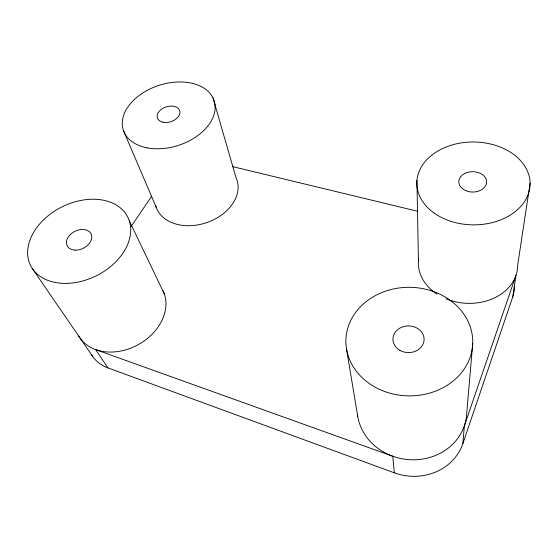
<?xml version="1.0" encoding="UTF-8"?>
<svg xmlns="http://www.w3.org/2000/svg" width="558" height="558" viewBox="0 0 558 558"><rect width="100%" height="100%" fill="white"/><g stroke="black" fill="none" stroke-linecap="round" stroke-linejoin="round"><path stroke-width="0.84" d="M462.882 443.589L464.354 425.88L515.99 275.338L512.732 296.891L462.882 443.589A52.682 48.155 8.9 0 1 394.332 472.828L107.917 367.896A46.14 36.151 -29.3 0 1 91.379 354.414M472.724 343.393A63.438 54.279 1 0 1 376.071 387.664A63.438 54.279 1 0 1 379.147 293.703A63.438 54.279 1 0 1 472.724 343.393L466.753 412.913A54.893 49.55 6.5 0 1 414.231 459.785A54.893 49.55 6.5 0 1 357.497 414.727M530.1 183.184L517.691 265.05A49.711 39.186 3.3 0 1 446.023 298.823M131.186 226.422L151.685 196.158M232.526 166.591L417.872 211.322M32.19 268.321L92.286 355.892M107.917 367.896L95.648 349.608L392.776 456.242L394.332 472.828M129.261 220.717A54.286 38.488 -26.4 0 1 64.714 283.401A54.286 38.488 -26.4 0 1 43.559 219.845A54.286 38.488 -26.4 0 1 129.261 220.717L164.359 293.968M123.506 130.732L156.345 207.625M212.996 97.95L235.985 177.514A42.624 30.85 -18.5 0 1 207.423 222.363A42.624 30.85 -18.5 0 1 155.842 206.09M346.511 348.945L357.741 416.428M416.931 180.401L418.43 260.502M163.034 290.76A47.855 36.751 -28.6 0 1 137.693 344.935A47.855 36.751 -28.6 0 1 78.762 336.042M437.06 294.136A49.711 39.186 3.3 0 1 418.619 258.835M514.392 286.812A47.876 38.453 4.2 0 1 512.732 296.891M399.884 350.319A15.589 13.329 0.9 0 0 424.073 340.143A15.589 13.329 0.9 0 0 401.572 327.281A15.589 13.329 0.9 0 0 399.884 350.319M162.978 122.237A11.739 7.756 -17.9 0 0 179.948 112.193A11.739 7.756 -17.9 0 0 162.657 108.496A11.739 7.756 -17.9 0 0 162.978 122.237M147.249 147.863A47.73 31.548 -17.9 0 0 215.095 105.901A47.73 31.548 -17.9 0 0 143.734 92.37A47.73 31.548 -17.9 0 0 147.249 147.863M75.191 250.13A13.35 9.458 -26.4 0 0 91.505 235.002A13.35 9.458 -26.4 0 0 70.629 234.255A13.35 9.458 -26.4 0 0 75.191 250.13M465.546 190.564A13.929 10.177 0.5 0 0 486.646 182.117A13.929 10.177 0.5 0 0 465.979 172.938A13.929 10.177 0.5 0 0 465.546 190.564M433.692 212.744A56.651 41.431 0.6 0 0 528.28 194.121A56.651 41.431 0.6 0 0 458.39 143.413A56.651 41.431 0.6 0 0 433.692 212.744"/></g></svg>
